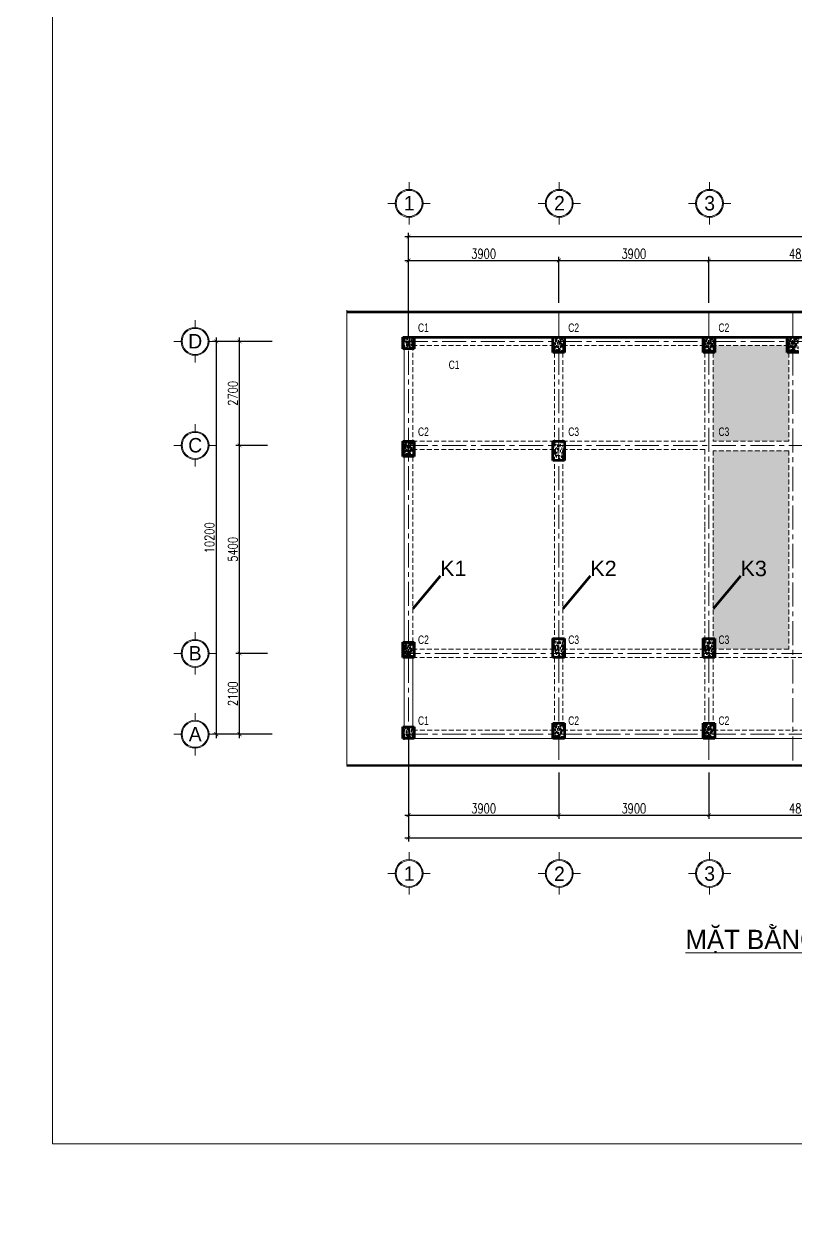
# Model space of a CAD drawing. Header units: millimetres. Extents: x 0 to 8478784, y 0 to 684185.
# Drawn here: x 3880636 to 3900655, y 571867 to 602969 of the extents above; entities that cross this region are included whole.
import ezdxf
from ezdxf.enums import TextEntityAlignment as Align

# ---------------------------------------------------------------- set-up
doc = ezdxf.new("R2010")
doc.units = ezdxf.units.MM
doc.header["$LTSCALE"] = 5000
doc.header["$MEASUREMENT"] = 0
doc.header["$PDMODE"] = 1
doc.header["$PDSIZE"] = -2
doc.linetypes.add('CENTER', pattern=[2, 1.25, -0.25, 0.25, -0.25])
doc.linetypes.add('HIDDEN', pattern=[0.375, 0.25, -0.125])
for name, color, linetype, lineweight in [('00-XM.Dim', 8, 'Continuous', 15), ('00-XMT.Axes', 22, 'CENTER', 15), ('00-XMT.Text', 4, 'Continuous', 20), ('01-XMT.Columns', 2, 'Continuous', 25), ('01-XMT.Columns-Text', 7, 'Continuous', 20), ('02-XMT.Beams', 94, 'Continuous', 25), ('02-XMT.Beams-Text', 7, 'Continuous', 20), ('net thay', 7, 'Continuous', 15)]:
    doc.layers.add(name, color=color, linetype=linetype, lineweight=lineweight)
doc.layers.add('00-XMT.Hatch', color=251, linetype='Continuous')
doc.styles.add('S1', font='VHARIAL.TTF', dxfattribs={"height": 200})
doc.styles.add('VnAvantH', font='VHAVAN.TTF')
doc.styles.add('vnsimli 0.7', font='vnsimli.shx', dxfattribs={"width": 0.75})
doc.dimstyles.new('XMT 1-1-100', dxfattribs={"dimscale": 100, "dimtxt": 2.5, "dimasz": 1, "dimexe": 1, "dimexo": 0, "dimgap": 0.5, "dimtad": 1, "dimdec": 0, "dimzin": 0, "dimdsep": 46, "dimtxsty": 'vnsimli 0.7', "dimblk": 'ARCHTICK', "dimcen": 1.5, "dimdle": 1, "dimclrd": 8, "dimclre": 8, "dimclrt": 116, "dimadec": 0, "dimazin": 0, "dimtfac": 1, "dimtdec": 0, "dimtofl": 0, "dimtmove": 0, "dimatfit": 3, "dimfxl": 0.18, "dimtolj": 1, "dimtzin": 0, "dimarcsym": 0})
pattern_1 = [(50, (1542640.01, 319792.155), (107.5890274, -9.4128202), [11.25, -123.75]), (355, (1542640.01, 319792.16), (-20.8127, 112.82882), [9, -99]), (100.4514, (1542648.97, 319791.37), (86.7764073, 103.4159313), [9.5610285, -105.171317]), (46.1842, (1542640, 319822.16), (160.086157, -24.827852), [16.875, -185.625]), (96.6356, (1542653.35, 319820.09), (140.199406, 146.117681), [14.341543, -157.75695]), (351.1842, (1542640, 319822.16), (140.199292, 146.11779), [13.5, -148.5]), (21, (1542655.01, 319814.655), (89.5360578, -60.3928336), [11.25, -123.75]), (326, (1542655.01, 319814.66), (36.4973, 108.772507), [9, -99]), (71.4514, (1542662.47, 319809.62), (126.0333943, 48.3795745), [9.5610285, -105.171317]), (37.5, (1542640.007, 319792.155), (1.8239783, 49.9340781), [0, -97.8, 0, -100.5, 0, -99.375]), (7.5, (1542640.007, 319792.155), (39.4604306, 59.1617568), [0, -57.3, 0, -95.55, 0, -37.875]), (327.5, (1542606.557, 319792.155), (80.0733654, -3.38323076), [0, -37.5, 0, -117, 0, -155.25]), (317.5, (1542591.56, 319792.155), (87.4779254, 15.0157473), [0, -48.75, 0, -77.7, 0, -110.25])]

# ---------------------------------------------------------------- blocks, each defined once
blk = doc.blocks.new('00-XMT-Axis symbol')
at = {"layer": '00-XMT.Axes', "linetype": 'Continuous'}
for p, q in [((0, 2.9), (0, 4.4)), ((-2.9, 0), (-4.4, 0)), ((2.9, 0), (4.4, 0)), ((0, -2.9), (0, -4.4))]:
    blk.add_line(p, q, dxfattribs=at)
blk.add_circle((0, 0), 2.9, dxfattribs=at)
at = {"layer": '00-XMT.Axes', "color": 7, "linetype": 'Continuous'}
blk.add_circle((0, 0), 2.7, dxfattribs=at)
at = {"layer": '00-XMT.Text', "color": 7, "style": 'VnAvantH'}
blk.add_attdef('00', text='', height=3, dxfattribs=at).set_placement((0.03, -1.47), align=Align.CENTER)
blk = doc.blocks.new('_ArchTick')
at = {"color": 0, "linetype": 'ByBlock', "const_width": 0.15}
blk.add_lwpolyline([(-0.5, -0.5), (0.5, 0.5)], dxfattribs=at)
blk = doc.blocks.new('*D179')
at = {"layer": '00-XM.Dim', "color": 8, "linetype": 'Continuous', "lineweight": -2, "transparency": 16777216}
for p, q in [((3886959, 586630), (3886134, 586630)), ((3886234, 584430), (3886234, 586730)), ((3886959, 584530), (3886134, 584530))]:
    blk.add_line(p, q, dxfattribs=at)
at = {"layer": 'Defpoints', "color": 0, "linetype": 'Continuous', "lineweight": 100, "transparency": 16777216}
for p in [(3886234, 586630), (3886959, 586630), (3886959, 584530)]:
    blk.add_point(p, dxfattribs=at)
at = {"layer": '00-XM.Dim', "color": 8, "linetype": 'Continuous', "lineweight": -2, "transparency": 16777216, "xscale": 100, "yscale": 100, "zscale": 100}
for p, rotation in [((3886234, 586630), 90), ((3886234, 584530), 270)]:
    blk.add_blockref('_ArchTick', p, dxfattribs=dict(at, rotation=rotation))
at = {"layer": '00-XM.Dim', "color": 116, "linetype": 'Continuous', "lineweight": 15, "transparency": 16777216, "insert": (3886059, 585580), "char_height": 250, "attachment_point": 5, "rotation": 90, "style": 'vnsimli 0.7'}
blk.add_mtext('\\A1;2100', dxfattribs=at)
blk = doc.blocks.new('*D180')
at = {"layer": '00-XM.Dim', "color": 8, "linetype": 'Continuous', "lineweight": -2, "transparency": 16777216}
for p, q in [((3886959, 592030), (3886134, 592030)), ((3886234, 586530), (3886234, 592130)), ((3886959, 586630), (3886134, 586630))]:
    blk.add_line(p, q, dxfattribs=at)
at = {"layer": 'Defpoints', "color": 0, "linetype": 'Continuous', "lineweight": 100, "transparency": 16777216}
for p in [(3886234, 592030), (3886959, 592030), (3886959, 586630)]:
    blk.add_point(p, dxfattribs=at)
at = {"layer": '00-XM.Dim', "color": 8, "linetype": 'Continuous', "lineweight": -2, "transparency": 16777216, "xscale": 100, "yscale": 100, "zscale": 100}
for p, rotation in [((3886234, 592030), 90), ((3886234, 586630), 270)]:
    blk.add_blockref('_ArchTick', p, dxfattribs=dict(at, rotation=rotation))
at = {"layer": '00-XM.Dim', "color": 116, "linetype": 'Continuous', "lineweight": 15, "transparency": 16777216, "insert": (3886059, 589330), "char_height": 250, "attachment_point": 5, "rotation": 90, "style": 'vnsimli 0.7'}
blk.add_mtext('\\A1;5400', dxfattribs=at)
blk = doc.blocks.new('*D181')
at = {"layer": '00-XM.Dim', "color": 8, "linetype": 'Continuous', "lineweight": -2, "transparency": 16777216}
for p, q in [((3886959, 594730), (3886134, 594730)), ((3886234, 591930), (3886234, 594830)), ((3886959, 592030), (3886134, 592030))]:
    blk.add_line(p, q, dxfattribs=at)
at = {"layer": 'Defpoints', "color": 0, "linetype": 'Continuous', "lineweight": 100, "transparency": 16777216}
for p in [(3886234, 594730), (3886959, 594730), (3886959, 592030)]:
    blk.add_point(p, dxfattribs=at)
at = {"layer": '00-XM.Dim', "color": 8, "linetype": 'Continuous', "lineweight": -2, "transparency": 16777216, "xscale": 100, "yscale": 100, "zscale": 100}
for p, rotation in [((3886234, 594730), 90), ((3886234, 592030), 270)]:
    blk.add_blockref('_ArchTick', p, dxfattribs=dict(at, rotation=rotation))
at = {"layer": '00-XM.Dim', "color": 116, "linetype": 'Continuous', "lineweight": 15, "transparency": 16777216, "insert": (3886059, 593380), "char_height": 250, "attachment_point": 5, "rotation": 90, "style": 'vnsimli 0.7'}
blk.add_mtext('\\A1;2700', dxfattribs=at)
blk = doc.blocks.new('*D182')
at = {"layer": '00-XM.Dim', "color": 8, "linetype": 'Continuous', "lineweight": -2, "transparency": 16777216}
for p, q in [((3887084, 594730), (3885528, 594730)), ((3885628, 594830), (3885628, 584430)), ((3887084, 584530), (3885528, 584530))]:
    blk.add_line(p, q, dxfattribs=at)
at = {"layer": 'Defpoints', "color": 0, "linetype": 'Continuous', "lineweight": 100, "transparency": 16777216}
for p in [(3887084, 594730), (3885628, 584530), (3887084, 584530)]:
    blk.add_point(p, dxfattribs=at)
at = {"layer": '00-XM.Dim', "color": 8, "linetype": 'Continuous', "lineweight": -2, "transparency": 16777216, "xscale": 100, "yscale": 100, "zscale": 100}
for p, rotation in [((3885628, 594730), 90), ((3885628, 584530), 270)]:
    blk.add_blockref('_ArchTick', p, dxfattribs=dict(at, rotation=rotation))
at = {"layer": '00-XM.Dim', "color": 116, "linetype": 'Continuous', "lineweight": 15, "transparency": 16777216, "insert": (3885453, 589630), "char_height": 250, "attachment_point": 5, "rotation": 90, "style": 'vnsimli 0.7'}
blk.add_mtext('\\A1;10200', dxfattribs=at)
blk = doc.blocks.new('*D189')
at = {"layer": '00-XM.Dim', "color": 8, "linetype": 'Continuous', "lineweight": -2, "transparency": 16777216}
for p, q in [((3890620, 595726), (3890620, 596928)), ((3894520, 595726), (3894520, 596928)), ((3890520, 596828), (3894620, 596828))]:
    blk.add_line(p, q, dxfattribs=at)
at = {"layer": 'Defpoints', "color": 0, "linetype": 'Continuous', "lineweight": 100, "transparency": 16777216}
for p in [(3894520, 596828), (3890620, 595726), (3894520, 595726)]:
    blk.add_point(p, dxfattribs=at)
at = {"layer": '00-XM.Dim', "color": 8, "linetype": 'Continuous', "lineweight": -2, "transparency": 16777216, "xscale": 100, "yscale": 100, "zscale": 100, "rotation": 180}
blk.add_blockref('_ArchTick', (3890620, 596828), dxfattribs=at)
at = {"layer": '00-XM.Dim', "color": 8, "linetype": 'Continuous', "lineweight": -2, "transparency": 16777216, "xscale": 100, "yscale": 100, "zscale": 100}
blk.add_blockref('_ArchTick', (3894520, 596828), dxfattribs=at)
at = {"layer": '00-XM.Dim', "color": 116, "linetype": 'Continuous', "lineweight": 15, "transparency": 16777216, "insert": (3892570, 597003), "char_height": 250, "attachment_point": 5, "style": 'vnsimli 0.7'}
blk.add_mtext('\\A1;3900', dxfattribs=at)
blk = doc.blocks.new('*D190')
at = {"layer": '00-XM.Dim', "color": 8, "linetype": 'Continuous', "lineweight": -2, "transparency": 16777216}
for p, q in [((3894520, 595726), (3894520, 596928)), ((3898420, 595726), (3898420, 596928)), ((3894420, 596828), (3898520, 596828))]:
    blk.add_line(p, q, dxfattribs=at)
at = {"layer": 'Defpoints', "color": 0, "linetype": 'Continuous', "lineweight": 100, "transparency": 16777216}
for p in [(3898420, 596828), (3894520, 595726), (3898420, 595726)]:
    blk.add_point(p, dxfattribs=at)
at = {"layer": '00-XM.Dim', "color": 8, "linetype": 'Continuous', "lineweight": -2, "transparency": 16777216, "xscale": 100, "yscale": 100, "zscale": 100, "rotation": 180}
blk.add_blockref('_ArchTick', (3894520, 596828), dxfattribs=at)
at = {"layer": '00-XM.Dim', "color": 8, "linetype": 'Continuous', "lineweight": -2, "transparency": 16777216, "xscale": 100, "yscale": 100, "zscale": 100}
blk.add_blockref('_ArchTick', (3898420, 596828), dxfattribs=at)
at = {"layer": '00-XM.Dim', "color": 116, "linetype": 'Continuous', "lineweight": 15, "transparency": 16777216, "insert": (3896470, 597003), "char_height": 250, "attachment_point": 5, "style": 'vnsimli 0.7'}
blk.add_mtext('\\A1;3900', dxfattribs=at)
blk = doc.blocks.new('*D191')
at = {"layer": '00-XM.Dim', "color": 8, "linetype": 'Continuous', "lineweight": -2, "transparency": 16777216}
for p, q in [((3898420, 595726), (3898420, 596928)), ((3903220, 595726), (3903220, 596928)), ((3898320, 596828), (3903320, 596828))]:
    blk.add_line(p, q, dxfattribs=at)
at = {"layer": 'Defpoints', "color": 0, "linetype": 'Continuous', "lineweight": 100, "transparency": 16777216}
for p in [(3903220, 596828), (3898420, 595726), (3903220, 595726)]:
    blk.add_point(p, dxfattribs=at)
at = {"layer": '00-XM.Dim', "color": 8, "linetype": 'Continuous', "lineweight": -2, "transparency": 16777216, "xscale": 100, "yscale": 100, "zscale": 100, "rotation": 180}
blk.add_blockref('_ArchTick', (3898420, 596828), dxfattribs=at)
at = {"layer": '00-XM.Dim', "color": 8, "linetype": 'Continuous', "lineweight": -2, "transparency": 16777216, "xscale": 100, "yscale": 100, "zscale": 100}
blk.add_blockref('_ArchTick', (3903220, 596828), dxfattribs=at)
at = {"layer": '00-XM.Dim', "color": 116, "linetype": 'Continuous', "lineweight": 15, "transparency": 16777216, "insert": (3900820, 597003), "char_height": 250, "attachment_point": 5, "style": 'vnsimli 0.7'}
blk.add_mtext('\\A1;4800', dxfattribs=at)
blk = doc.blocks.new('*D196')
at = {"layer": '00-XM.Dim', "color": 8, "linetype": 'Continuous', "lineweight": -2, "transparency": 16777216}
for p, q in [((3890620, 583533), (3890620, 582331)), ((3894520, 583533), (3894520, 582331)), ((3890520, 582431), (3894620, 582431))]:
    blk.add_line(p, q, dxfattribs=at)
at = {"layer": 'Defpoints', "color": 0, "linetype": 'Continuous', "lineweight": 100, "transparency": 16777216}
for p in [(3890620, 583533), (3894520, 583533), (3894520, 582431)]:
    blk.add_point(p, dxfattribs=at)
at = {"layer": '00-XM.Dim', "color": 8, "linetype": 'Continuous', "lineweight": -2, "transparency": 16777216, "xscale": 100, "yscale": 100, "zscale": 100, "rotation": 180}
blk.add_blockref('_ArchTick', (3890620, 582431), dxfattribs=at)
at = {"layer": '00-XM.Dim', "color": 8, "linetype": 'Continuous', "lineweight": -2, "transparency": 16777216, "xscale": 100, "yscale": 100, "zscale": 100}
blk.add_blockref('_ArchTick', (3894520, 582431), dxfattribs=at)
at = {"layer": '00-XM.Dim', "color": 116, "linetype": 'Continuous', "lineweight": 15, "transparency": 16777216, "insert": (3892570, 582606), "char_height": 250, "attachment_point": 5, "style": 'vnsimli 0.7'}
blk.add_mtext('\\A1;3900', dxfattribs=at)
blk = doc.blocks.new('*D197')
at = {"layer": '00-XM.Dim', "color": 8, "linetype": 'Continuous', "lineweight": -2, "transparency": 16777216}
for p, q in [((3894520, 583533), (3894520, 582331)), ((3898420, 583533), (3898420, 582331)), ((3894420, 582431), (3898520, 582431))]:
    blk.add_line(p, q, dxfattribs=at)
at = {"layer": 'Defpoints', "color": 0, "linetype": 'Continuous', "lineweight": 100, "transparency": 16777216}
for p in [(3894520, 583533), (3898420, 583533), (3898420, 582431)]:
    blk.add_point(p, dxfattribs=at)
at = {"layer": '00-XM.Dim', "color": 8, "linetype": 'Continuous', "lineweight": -2, "transparency": 16777216, "xscale": 100, "yscale": 100, "zscale": 100, "rotation": 180}
blk.add_blockref('_ArchTick', (3894520, 582431), dxfattribs=at)
at = {"layer": '00-XM.Dim', "color": 8, "linetype": 'Continuous', "lineweight": -2, "transparency": 16777216, "xscale": 100, "yscale": 100, "zscale": 100}
blk.add_blockref('_ArchTick', (3898420, 582431), dxfattribs=at)
at = {"layer": '00-XM.Dim', "color": 116, "linetype": 'Continuous', "lineweight": 15, "transparency": 16777216, "insert": (3896470, 582606), "char_height": 250, "attachment_point": 5, "style": 'vnsimli 0.7'}
blk.add_mtext('\\A1;3900', dxfattribs=at)
blk = doc.blocks.new('*D198')
at = {"layer": '00-XM.Dim', "color": 8, "linetype": 'Continuous', "lineweight": -2, "transparency": 16777216}
for p, q in [((3898420, 583533), (3898420, 582331)), ((3903220, 583533), (3903220, 582331)), ((3898320, 582431), (3903320, 582431))]:
    blk.add_line(p, q, dxfattribs=at)
at = {"layer": 'Defpoints', "color": 0, "linetype": 'Continuous', "lineweight": 100, "transparency": 16777216}
for p in [(3898420, 583533), (3903220, 583533), (3903220, 582431)]:
    blk.add_point(p, dxfattribs=at)
at = {"layer": '00-XM.Dim', "color": 8, "linetype": 'Continuous', "lineweight": -2, "transparency": 16777216, "xscale": 100, "yscale": 100, "zscale": 100, "rotation": 180}
blk.add_blockref('_ArchTick', (3898420, 582431), dxfattribs=at)
at = {"layer": '00-XM.Dim', "color": 8, "linetype": 'Continuous', "lineweight": -2, "transparency": 16777216, "xscale": 100, "yscale": 100, "zscale": 100}
blk.add_blockref('_ArchTick', (3903220, 582431), dxfattribs=at)
at = {"layer": '00-XM.Dim', "color": 116, "linetype": 'Continuous', "lineweight": 15, "transparency": 16777216, "insert": (3900820, 582606), "char_height": 250, "attachment_point": 5, "style": 'vnsimli 0.7'}
blk.add_mtext('\\A1;4800', dxfattribs=at)
blk = doc.blocks.new('*D203')
at = {"layer": '02-XMT.Beams', "color": 8, "lineweight": -2, "transparency": 16777216}
for p, q in [((3890620, 594840), (3890620, 597549)), ((3918820, 594840), (3918820, 597549)), ((3890520, 597449), (3918920, 597449))]:
    blk.add_line(p, q, dxfattribs=at)
at = {"layer": 'Defpoints', "color": 0, "lineweight": 100, "transparency": 16777216}
for p in [(3918820, 597449), (3890620, 594840), (3918820, 594840)]:
    blk.add_point(p, dxfattribs=at)
at = {"layer": '02-XMT.Beams', "color": 8, "lineweight": -2, "transparency": 16777216, "xscale": 100, "yscale": 100, "zscale": 100, "rotation": 180}
blk.add_blockref('_ArchTick', (3890620, 597449), dxfattribs=at)
at = {"layer": '02-XMT.Beams', "color": 8, "lineweight": -2, "transparency": 16777216, "xscale": 100, "yscale": 100, "zscale": 100}
blk.add_blockref('_ArchTick', (3918820, 597449), dxfattribs=at)
at = {"layer": '02-XMT.Beams', "color": 116, "lineweight": 100, "transparency": 16777216, "insert": (3904720, 597624), "char_height": 250, "attachment_point": 5, "style": 'vnsimli 0.7'}
blk.add_mtext('\\A1;28200', dxfattribs=at)
blk = doc.blocks.new('*D204')
at = {"layer": '02-XMT.Beams', "color": 8, "lineweight": -2, "transparency": 16777216}
for p, q in [((3890620, 584420), (3890620, 581744)), ((3918820, 584420), (3918820, 581744)), ((3890520, 581844), (3918920, 581844))]:
    blk.add_line(p, q, dxfattribs=at)
at = {"layer": 'Defpoints', "color": 0, "lineweight": 100, "transparency": 16777216}
for p in [(3890620, 584420), (3918820, 584420), (3918820, 581844)]:
    blk.add_point(p, dxfattribs=at)
at = {"layer": '02-XMT.Beams', "color": 8, "lineweight": -2, "transparency": 16777216, "xscale": 100, "yscale": 100, "zscale": 100, "rotation": 180}
blk.add_blockref('_ArchTick', (3890620, 581844), dxfattribs=at)
at = {"layer": '02-XMT.Beams', "color": 8, "lineweight": -2, "transparency": 16777216, "xscale": 100, "yscale": 100, "zscale": 100}
blk.add_blockref('_ArchTick', (3918820, 581844), dxfattribs=at)
at = {"layer": '02-XMT.Beams', "color": 116, "lineweight": 100, "transparency": 16777216, "insert": (3904720, 582019), "char_height": 250, "attachment_point": 5, "style": 'vnsimli 0.7'}
blk.add_mtext('\\A1;28200', dxfattribs=at)

msp = doc.modelspace()

# ---------------------------------------------------------------- hatches: boundary and pattern name
at = {"layer": '00-XMT.Hatch', "linetype": 'Continuous', "lineweight": 15, "ltscale": 30}
h = msp.add_hatch(dxfattribs=at)
h.set_pattern_fill('AR-CONC', color=256, scale=15, style=0)
h.set_pattern_definition(pattern_1)
h.paths.add_polyline_path([(3900489.5, 594619.5), (3898529.5, 594619.5), (3898529.5, 594439.5), (3898529.5, 592139.5), (3900489.5, 592139.5)])
h.paths.add_polyline_path([(3898608.5, 592213.1), (3899027.6, 592213.1), (3899027.6, 592554.5), (3898608.5, 592554.5)], flags=24)
h = msp.add_hatch(dxfattribs=at)
h.set_pattern_fill('AR-CONC', color=256, scale=15, style=0)
h.set_pattern_definition(pattern_1)
h.paths.add_polyline_path([(3900489.5, 591889.5), (3898529.5, 591889.5), (3898529.5, 591639.5), (3898529.5, 586739.5), (3900489.5, 586739.5)])
at = {"layer": '01-XMT.Columns', "lineweight": 100}
h = msp.add_hatch(dxfattribs=at)
h.set_pattern_fill('AR-CONC', color=256, scale=25, style=0)
h.set_pattern_definition([(50, (3012.5, -30764.5), (179.3150457, -15.688034), [18.75, -206.25]), (355, (3012.5, -30764.5), (-34.687833, 188.048033), [15, -165]), (100.4514, (3027.45, -30765.8), (144.6273454, 172.3598855), [15.9350475, -175.285528]), (46.1842, (3012.5, -30714.5), (266.810262, -41.379754), [28.125, -309.375]), (96.6356, (3034.74, -30717.94), (233.665676, 243.529468), [23.902572, -262.92825]), (351.1842, (3012.5, -30714.5), (233.665486, 243.52965), [22.5, -247.5]), (21, (3037.5, -30727), (149.226763, -100.6547227), [18.75, -206.25]), (326, (3037.5, -30727), (60.828833, 181.287511), [15, -165]), (71.4514, (3049.94, -30735.38), (210.055657, 80.632624), [15.9350475, -175.285528]), (37.5, (3012.507, -30764.496), (3.0399638, 83.2234635), [0, -163, 0, -167.5, 0, -165.625]), (7.5, (3012.51, -30764.5), (65.7673844, 98.602928), [0, -95.5, 0, -159.25, 0, -63.125]), (327.5, (2956.757, -30764.496), (133.455609, -5.6387179), [0, -62.5, 0, -195, 0, -258.75]), (317.5, (2931.76, -30764.5), (145.7965423, 25.0262456), [0, -81.25, 0, -129.5, 0, -183.75])])
h.paths.add_polyline_path([(3890769.5, 594839.5), (3890469.5, 594839.5), (3890469.5, 594539.5), (3890769.5, 594539.5)])
h = msp.add_hatch(dxfattribs=at)
h.set_pattern_fill('AR-CONC', color=256, scale=25, style=0)
h.set_pattern_definition([(50, (6612.5, -30764.5), (179.3150457, -15.688034), [18.75, -206.25]), (355, (6612.5, -30764.5), (-34.687833, 188.048033), [15, -165]), (100.4514, (6627.45, -30765.8), (144.6273454, 172.3598855), [15.9350475, -175.285528]), (46.1842, (6612.5, -30714.5), (266.810262, -41.379754), [28.125, -309.375]), (96.6356, (6634.74, -30717.94), (233.665676, 243.529468), [23.902572, -262.92825]), (351.1842, (6612.5, -30714.5), (233.665486, 243.52965), [22.5, -247.5]), (21, (6637.5, -30727), (149.226763, -100.6547227), [18.75, -206.25]), (326, (6637.5, -30727), (60.828833, 181.287511), [15, -165]), (71.4514, (6649.94, -30735.38), (210.055657, 80.632624), [15.9350475, -175.285528]), (37.5, (6612.507, -30764.496), (3.0399638, 83.2234635), [0, -163, 0, -167.5, 0, -165.625]), (7.5, (6612.51, -30764.5), (65.7673844, 98.602928), [0, -95.5, 0, -159.25, 0, -63.125]), (327.5, (6556.757, -30764.496), (133.455609, -5.6387179), [0, -62.5, 0, -195, 0, -258.75]), (317.5, (6531.76, -30764.5), (145.7965423, 25.0262456), [0, -81.25, 0, -129.5, 0, -183.75])])
h.paths.add_polyline_path([(3894669.5, 594839.5), (3894369.5, 594839.5), (3894369.5, 594439.5), (3894669.5, 594439.5)])
h = msp.add_hatch(dxfattribs=at)
h.set_pattern_fill('AR-CONC', color=256, scale=25, style=0)
h.set_pattern_definition([(50, (10512.5, -30764.5), (179.3150457, -15.688034), [18.75, -206.25]), (355, (10512.5, -30764.5), (-34.687833, 188.048033), [15, -165]), (100.4514, (10527.45, -30765.8), (144.6273454, 172.3598855), [15.9350475, -175.285528]), (46.1842, (10512.5, -30714.5), (266.810262, -41.379754), [28.125, -309.375]), (96.6356, (10534.74, -30717.94), (233.665676, 243.529468), [23.902572, -262.92825]), (351.1842, (10512.5, -30714.5), (233.665486, 243.52965), [22.5, -247.5]), (21, (10537.5, -30727), (149.226763, -100.6547227), [18.75, -206.25]), (326, (10537.5, -30727), (60.828833, 181.287511), [15, -165]), (71.4514, (10549.94, -30735.38), (210.055657, 80.632624), [15.9350475, -175.285528]), (37.5, (10512.507, -30764.496), (3.0399638, 83.2234635), [0, -163, 0, -167.5, 0, -165.625]), (7.5, (10512.51, -30764.5), (65.7673844, 98.602928), [0, -95.5, 0, -159.25, 0, -63.125]), (327.5, (10456.757, -30764.496), (133.455609, -5.6387179), [0, -62.5, 0, -195, 0, -258.75]), (317.5, (10431.76, -30764.5), (145.7965423, 25.0262456), [0, -81.25, 0, -129.5, 0, -183.75])])
h.paths.add_polyline_path([(3898569.5, 594839.5), (3898269.5, 594839.5), (3898269.5, 594439.5), (3898569.5, 594439.5)])
h = msp.add_hatch(dxfattribs=at)
h.set_pattern_fill('AR-CONC', color=256, scale=25, style=0)
h.set_pattern_definition([(50, (12692.5, -30764.5), (179.3150457, -15.688034), [18.75, -206.25]), (355, (12692.5, -30764.5), (-34.687833, 188.048033), [15, -165]), (100.4514, (12707.45, -30765.8), (144.6273454, 172.3598855), [15.9350475, -175.285528]), (46.1842, (12692.5, -30714.5), (266.810262, -41.379754), [28.125, -309.375]), (96.6356, (12714.74, -30717.94), (233.665676, 243.529468), [23.902572, -262.92825]), (351.1842, (12692.5, -30714.5), (233.665486, 243.52965), [22.5, -247.5]), (21, (12717.5, -30727), (149.226763, -100.6547227), [18.75, -206.25]), (326, (12717.5, -30727), (60.828833, 181.287511), [15, -165]), (71.4514, (12729.94, -30735.38), (210.055657, 80.632624), [15.9350475, -175.285528]), (37.5, (12692.507, -30764.496), (3.0399638, 83.2234635), [0, -163, 0, -167.5, 0, -165.625]), (7.5, (12692.51, -30764.5), (65.7673844, 98.602928), [0, -95.5, 0, -159.25, 0, -63.125]), (327.5, (12636.757, -30764.496), (133.455609, -5.6387179), [0, -62.5, 0, -195, 0, -258.75]), (317.5, (12611.76, -30764.5), (145.7965423, 25.0262456), [0, -81.25, 0, -129.5, 0, -183.75])])
h.paths.add_polyline_path([(3900749.5, 594839.5), (3900449.5, 594839.5), (3900449.5, 594439.5), (3900749.5, 594439.5)])
h = msp.add_hatch(dxfattribs=at)
h.set_pattern_fill('AR-CONC', color=256, scale=25, style=0)
h.set_pattern_definition([(50, (2712.5, -33464.5), (179.3150457, -15.688034), [18.75, -206.25]), (355, (2712.5, -33464.5), (-34.687833, 188.048033), [15, -165]), (100.4514, (2727.45, -33465.8), (144.6273454, 172.3598855), [15.9350475, -175.285528]), (46.1842, (2712.5, -33414.5), (266.810262, -41.379754), [28.125, -309.375]), (96.6356, (2734.74, -33417.94), (233.665676, 243.529468), [23.902572, -262.92825]), (351.1842, (2712.5, -33414.5), (233.665486, 243.52965), [22.5, -247.5]), (21, (2737.5, -33427), (149.226763, -100.6547227), [18.75, -206.25]), (326, (2737.5, -33427), (60.828833, 181.287511), [15, -165]), (71.4514, (2749.94, -33435.38), (210.055657, 80.632624), [15.9350475, -175.285528]), (37.5, (2712.507, -33464.496), (3.0399638, 83.2234635), [0, -163, 0, -167.5, 0, -165.625]), (7.5, (2712.51, -33464.5), (65.7673844, 98.602928), [0, -95.5, 0, -159.25, 0, -63.125]), (327.5, (2656.757, -33464.496), (133.455609, -5.6387179), [0, -62.5, 0, -195, 0, -258.75]), (317.5, (2631.76, -33464.5), (145.7965423, 25.0262456), [0, -81.25, 0, -129.5, 0, -183.75])])
h.paths.add_polyline_path([(3890769.5, 592139.5), (3890469.5, 592139.5), (3890469.5, 591739.5), (3890769.5, 591739.5)])
h = msp.add_hatch(dxfattribs=at)
h.set_pattern_fill('AR-CONC', color=256, scale=25, style=0)
h.set_pattern_definition([(50, (6312.5, -33464.5), (179.3150457, -15.688034), [18.75, -206.25]), (355, (6312.5, -33464.5), (-34.687833, 188.048033), [15, -165]), (100.4514, (6327.45, -33465.8), (144.6273454, 172.3598855), [15.9350475, -175.285528]), (46.1842, (6312.5, -33414.5), (266.810262, -41.379754), [28.125, -309.375]), (96.6356, (6334.74, -33417.94), (233.665676, 243.529468), [23.902572, -262.92825]), (351.1842, (6312.5, -33414.5), (233.665486, 243.52965), [22.5, -247.5]), (21, (6337.5, -33427), (149.226763, -100.6547227), [18.75, -206.25]), (326, (6337.5, -33427), (60.828833, 181.287511), [15, -165]), (71.4514, (6349.94, -33435.38), (210.055657, 80.632624), [15.9350475, -175.285528]), (37.5, (6312.507, -33464.496), (3.0399638, 83.2234635), [0, -163, 0, -167.5, 0, -165.625]), (7.5, (6312.51, -33464.5), (65.7673844, 98.602928), [0, -95.5, 0, -159.25, 0, -63.125]), (327.5, (6256.757, -33464.496), (133.455609, -5.6387179), [0, -62.5, 0, -195, 0, -258.75]), (317.5, (6231.76, -33464.5), (145.7965423, 25.0262456), [0, -81.25, 0, -129.5, 0, -183.75])])
h.paths.add_polyline_path([(3894369.5, 591639.5), (3894669.5, 591639.5), (3894669.5, 592139.5), (3894369.5, 592139.5)])
h = msp.add_hatch(dxfattribs=at)
h.set_pattern_fill('AR-CONC', color=256, scale=25, style=0)
h.set_pattern_definition([(50, (2712.5, -38683.06), (179.3150457, -15.688034), [18.75, -206.25]), (355, (2712.5, -38683.06), (-34.687833, 188.048033), [15, -165]), (100.4514, (2727.45, -38684.37), (144.6273454, 172.3598855), [15.9350475, -175.285528]), (46.1842, (2712.5, -38633.06), (266.810262, -41.379754), [28.125, -309.375]), (96.6356, (2734.74, -38636.5), (233.665676, 243.529468), [23.902572, -262.92825]), (351.1842, (2712.5, -38633.06), (233.665486, 243.52965), [22.5, -247.5]), (21, (2737.5, -38645.56), (149.226763, -100.6547227), [18.75, -206.25]), (326, (2737.5, -38645.56), (60.828833, 181.287511), [15, -165]), (71.4514, (2749.94, -38653.95), (210.055657, 80.632624), [15.9350475, -175.285528]), (37.5, (2712.507, -38683.06), (3.0399638, 83.2234635), [0, -163, 0, -167.5, 0, -165.625]), (7.5, (2712.51, -38683.06), (65.7673844, 98.602928), [0, -95.5, 0, -159.25, 0, -63.125]), (327.5, (2656.757, -38683.06), (133.455609, -5.6387179), [0, -62.5, 0, -195, 0, -258.75]), (317.5, (2631.76, -38683.06), (145.7965423, 25.0262456), [0, -81.25, 0, -129.5, 0, -183.75])])
h.paths.add_polyline_path([(3890769.5, 586920.9), (3890469.5, 586920.9), (3890469.5, 586520.9), (3890769.5, 586520.9)])
h = msp.add_hatch(dxfattribs=at)
h.set_pattern_fill('AR-CONC', color=256, scale=25, style=0)
h.set_pattern_definition([(50, (6312.5, -38584.5), (179.3150457, -15.688034), [18.75, -206.25]), (355, (6312.5, -38584.5), (-34.687833, 188.048033), [15, -165]), (100.4514, (6327.45, -38585.8), (144.6273454, 172.3598855), [15.9350475, -175.285528]), (46.1842, (6312.5, -38534.5), (266.810262, -41.379754), [28.125, -309.375]), (96.6356, (6334.74, -38537.94), (233.665676, 243.529468), [23.902572, -262.92825]), (351.1842, (6312.5, -38534.5), (233.665486, 243.52965), [22.5, -247.5]), (21, (6337.5, -38547), (149.226763, -100.6547227), [18.75, -206.25]), (326, (6337.5, -38547), (60.828833, 181.287511), [15, -165]), (71.4514, (6349.94, -38555.38), (210.055657, 80.632624), [15.9350475, -175.285528]), (37.5, (6312.507, -38584.496), (3.0399638, 83.2234635), [0, -163, 0, -167.5, 0, -165.625]), (7.5, (6312.51, -38584.5), (65.7673844, 98.602928), [0, -95.5, 0, -159.25, 0, -63.125]), (327.5, (6256.757, -38584.496), (133.455609, -5.6387179), [0, -62.5, 0, -195, 0, -258.75]), (317.5, (6231.76, -38584.5), (145.7965423, 25.0262456), [0, -81.25, 0, -129.5, 0, -183.75])])
h.paths.add_polyline_path([(3894369.5, 586519.5), (3894669.5, 586519.5), (3894669.5, 587019.5), (3894369.5, 587019.5)])
h = msp.add_hatch(dxfattribs=at)
h.set_pattern_fill('AR-CONC', color=256, scale=25, style=0)
h.set_pattern_definition([(50, (10212.5, -38584.5), (179.3150457, -15.688034), [18.75, -206.25]), (355, (10212.5, -38584.5), (-34.687833, 188.048033), [15, -165]), (100.4514, (10227.45, -38585.8), (144.6273454, 172.3598855), [15.9350475, -175.285528]), (46.1842, (10212.5, -38534.5), (266.810262, -41.379754), [28.125, -309.375]), (96.6356, (10234.74, -38537.94), (233.665676, 243.529468), [23.902572, -262.92825]), (351.1842, (10212.5, -38534.5), (233.665486, 243.52965), [22.5, -247.5]), (21, (10237.5, -38547), (149.226763, -100.6547227), [18.75, -206.25]), (326, (10237.5, -38547), (60.828833, 181.287511), [15, -165]), (71.4514, (10249.94, -38555.38), (210.055657, 80.632624), [15.9350475, -175.285528]), (37.5, (10212.507, -38584.496), (3.0399638, 83.2234635), [0, -163, 0, -167.5, 0, -165.625]), (7.5, (10212.51, -38584.5), (65.7673844, 98.602928), [0, -95.5, 0, -159.25, 0, -63.125]), (327.5, (10156.757, -38584.496), (133.455609, -5.6387179), [0, -62.5, 0, -195, 0, -258.75]), (317.5, (10131.76, -38584.5), (145.7965423, 25.0262456), [0, -81.25, 0, -129.5, 0, -183.75])])
h.paths.add_polyline_path([(3898269.5, 586519.5), (3898569.5, 586519.5), (3898569.5, 587019.5), (3898269.5, 587019.5)])
h = msp.add_hatch(dxfattribs=at)
h.set_pattern_fill('AR-CONC', color=256, scale=25, style=0)
h.set_pattern_definition([(50, (6612.5, -40784.5), (179.3150457, -15.688034), [18.75, -206.25]), (355, (6612.5, -40784.5), (-34.687833, 188.048033), [15, -165]), (100.4514, (6627.45, -40785.8), (144.6273454, 172.3598855), [15.9350475, -175.285528]), (46.1842, (6612.5, -40734.5), (266.810262, -41.379754), [28.125, -309.375]), (96.6356, (6634.74, -40737.94), (233.665676, 243.529468), [23.902572, -262.92825]), (351.1842, (6612.5, -40734.5), (233.665486, 243.52965), [22.5, -247.5]), (21, (6637.5, -40747), (149.226763, -100.6547227), [18.75, -206.25]), (326, (6637.5, -40747), (60.828833, 181.287511), [15, -165]), (71.4514, (6649.94, -40755.38), (210.055657, 80.632624), [15.9350475, -175.285528]), (37.5, (6612.507, -40784.496), (3.0399638, 83.2234635), [0, -163, 0, -167.5, 0, -165.625]), (7.5, (6612.51, -40784.5), (65.7673844, 98.602928), [0, -95.5, 0, -159.25, 0, -63.125]), (327.5, (6556.757, -40784.496), (133.455609, -5.6387179), [0, -62.5, 0, -195, 0, -258.75]), (317.5, (6531.76, -40784.5), (145.7965423, 25.0262456), [0, -81.25, 0, -129.5, 0, -183.75])])
h.paths.add_polyline_path([(3894669.5, 584819.5), (3894369.5, 584819.5), (3894369.5, 584419.5), (3894669.5, 584419.5)])
h = msp.add_hatch(dxfattribs=at)
h.set_pattern_fill('AR-CONC', color=256, scale=25, style=0)
h.set_pattern_definition([(50, (10512.5, -40784.5), (179.3150457, -15.688034), [18.75, -206.25]), (355, (10512.5, -40784.5), (-34.687833, 188.048033), [15, -165]), (100.4514, (10527.45, -40785.8), (144.6273454, 172.3598855), [15.9350475, -175.285528]), (46.1842, (10512.5, -40734.5), (266.810262, -41.379754), [28.125, -309.375]), (96.6356, (10534.74, -40737.94), (233.665676, 243.529468), [23.902572, -262.92825]), (351.1842, (10512.5, -40734.5), (233.665486, 243.52965), [22.5, -247.5]), (21, (10537.5, -40747), (149.226763, -100.6547227), [18.75, -206.25]), (326, (10537.5, -40747), (60.828833, 181.287511), [15, -165]), (71.4514, (10549.94, -40755.38), (210.055657, 80.632624), [15.9350475, -175.285528]), (37.5, (10512.507, -40784.496), (3.0399638, 83.2234635), [0, -163, 0, -167.5, 0, -165.625]), (7.5, (10512.51, -40784.5), (65.7673844, 98.602928), [0, -95.5, 0, -159.25, 0, -63.125]), (327.5, (10456.757, -40784.496), (133.455609, -5.6387179), [0, -62.5, 0, -195, 0, -258.75]), (317.5, (10431.76, -40784.5), (145.7965423, 25.0262456), [0, -81.25, 0, -129.5, 0, -183.75])])
h.paths.add_polyline_path([(3898569.5, 584819.5), (3898269.5, 584819.5), (3898269.5, 584419.5), (3898569.5, 584419.5)])
h = msp.add_hatch(dxfattribs=at)
h.set_pattern_fill('AR-CONC', color=256, scale=25, style=0)
h.set_pattern_definition([(50, (3012.5, -40884.5), (179.3150457, -15.688034), [18.75, -206.25]), (355, (3012.5, -40884.5), (-34.687833, 188.048033), [15, -165]), (100.4514, (3027.45, -40885.8), (144.6273454, 172.3598855), [15.9350475, -175.285528]), (46.1842, (3012.5, -40834.5), (266.810262, -41.379754), [28.125, -309.375]), (96.6356, (3034.74, -40837.94), (233.665676, 243.529468), [23.902572, -262.92825]), (351.1842, (3012.5, -40834.5), (233.665486, 243.52965), [22.5, -247.5]), (21, (3037.5, -40847), (149.226763, -100.6547227), [18.75, -206.25]), (326, (3037.5, -40847), (60.828833, 181.287511), [15, -165]), (71.4514, (3049.94, -40855.38), (210.055657, 80.632624), [15.9350475, -175.285528]), (37.5, (3012.507, -40884.496), (3.0399638, 83.2234635), [0, -163, 0, -167.5, 0, -165.625]), (7.5, (3012.51, -40884.5), (65.7673844, 98.602928), [0, -95.5, 0, -159.25, 0, -63.125]), (327.5, (2956.757, -40884.496), (133.455609, -5.6387179), [0, -62.5, 0, -195, 0, -258.75]), (317.5, (2931.76, -40884.5), (145.7965423, 25.0262456), [0, -81.25, 0, -129.5, 0, -183.75])])
h.paths.add_polyline_path([(3890769.5, 584719.5), (3890469.5, 584719.5), (3890469.5, 584419.5), (3890769.5, 584419.5)])

# ---------------------------------------------------------------- linework, layer by layer
at = {"layer": '00-XMT.Axes', "color": 8, "linetype": 'CENTER', "lineweight": 15, "ltscale": 0.1}
for p, q in [((3890619.5, 595488.1), (3890619.5, 583744.4)), ((3890619.5, 595488.1), (3890619.5, 583744.4)), ((3894519.5, 595488.1), (3894519.5, 583744.4)), ((3894519.5, 595488.1), (3894519.5, 583744.4)), ((3898419.5, 595488.1), (3898419.5, 583744.4)), ((3900599.5, 595469.6), (3900599.5, 583752)), ((3890494.5, 594729.5), (3918944.5, 594729.5)), ((3890494.5, 594729.5), (3918944.5, 594729.5)), ((3890494.5, 594729.5), (3918929.5, 594729.5)), ((3890494.5, 592029.5), (3900599.5, 592029.5)), ((3890494.5, 592029.5), (3918929.5, 592029.5)), ((3918929.5, 586629.5), (3890494.5, 586629.5)), ((3890494.5, 584529.5), (3918929.5, 584529.5)), ((3890494.5, 584529.5), (3918929.5, 584529.5))]:
    msp.add_line(p, q, dxfattribs=at)
at = {"layer": '01-XMT.Columns', "lineweight": 100}
for p, q in [((3890469.5, 594839.5), (3890769.5, 594839.5)), ((3890469.5, 594539.5), (3890469.5, 594839.5)), ((3890769.5, 594839.5), (3890769.5, 594539.5)), ((3894369.5, 594839.5), (3894669.5, 594839.5)), ((3894369.5, 594439.5), (3894369.5, 594839.5)), ((3894669.5, 594839.5), (3894669.5, 594439.5)), ((3898269.5, 594839.5), (3898569.5, 594839.5)), ((3898269.5, 594439.5), (3898269.5, 594839.5)), ((3898569.5, 594839.5), (3898569.5, 594439.5)), ((3900449.5, 594839.5), (3900749.5, 594839.5)), ((3900449.5, 594439.5), (3900449.5, 594839.5)), ((3890769.5, 594539.5), (3890469.5, 594539.5)), ((3894669.5, 594439.5), (3894369.5, 594439.5)), ((3898569.5, 594439.5), (3898269.5, 594439.5)), ((3900749.5, 594439.5), (3900449.5, 594439.5)), ((3890469.5, 592139.5), (3890769.5, 592139.5)), ((3890469.5, 591739.5), (3890469.5, 592139.5)), ((3890769.5, 592139.5), (3890769.5, 591739.5)), ((3894369.5, 592139.5), (3894669.5, 592139.5)), ((3894369.5, 591639.5), (3894369.5, 592139.5)), ((3894669.5, 592139.5), (3894669.5, 591639.5)), ((3890769.5, 591739.5), (3890469.5, 591739.5)), ((3894669.5, 591639.5), (3894369.5, 591639.5)), ((3890469.5, 586920.9), (3890769.5, 586920.9)), ((3890469.5, 586520.9), (3890469.5, 586920.9)), ((3890769.5, 586920.9), (3890769.5, 586520.9)), ((3894369.5, 587019.5), (3894669.5, 587019.5)), ((3894369.5, 586519.5), (3894369.5, 587019.5)), ((3894669.5, 587019.5), (3894669.5, 586519.5)), ((3898269.5, 587019.5), (3898569.5, 587019.5)), ((3898269.5, 586519.5), (3898269.5, 587019.5)), ((3898569.5, 587019.5), (3898569.5, 586519.5)), ((3890769.5, 586520.9), (3890469.5, 586520.9)), ((3894669.5, 586519.5), (3894369.5, 586519.5)), ((3898569.5, 586519.5), (3898269.5, 586519.5)), ((3894369.5, 584819.5), (3894669.5, 584819.5)), ((3894369.5, 584419.5), (3894369.5, 584819.5)), ((3894669.5, 584819.5), (3894669.5, 584419.5)), ((3898269.5, 584819.5), (3898569.5, 584819.5)), ((3898269.5, 584419.5), (3898269.5, 584819.5)), ((3898569.5, 584819.5), (3898569.5, 584419.5)), ((3890469.5, 584719.5), (3890769.5, 584719.5)), ((3890469.5, 584419.5), (3890469.5, 584719.5)), ((3890769.5, 584419.5), (3890469.5, 584419.5)), ((3890769.5, 584719.5), (3890769.5, 584419.5)), ((3894669.5, 584419.5), (3894369.5, 584419.5)), ((3898569.5, 584419.5), (3898269.5, 584419.5))]:
    msp.add_line(p, q, dxfattribs=at)
at = {"layer": '02-XMT.Beams', "linetype": 'Continuous', "lineweight": 15, "ltscale": 0.1}
for p, q in [((3889019.5, 595539.5), (3889019.5, 583719.5)), ((3890509.5, 594839.5), (3890509.5, 584419.5)), ((3890729.5, 586519.5), (3890729.5, 584639.5)), ((3890494.5, 584419.5), (3918929.5, 584419.5))]:
    msp.add_line(p, q, dxfattribs=at)
at = {"layer": '02-XMT.Beams', "lineweight": 100}
for p, q in [((3918819.5, 595488.1), (3889019.5, 595488.1)), ((3890769.5, 594839.5), (3918669.5, 594839.5)), ((3889019.5, 583719.5), (3918819.5, 583744.4))]:
    msp.add_line(p, q, dxfattribs=at)
at = {"layer": '02-XMT.Beams', "linetype": 'HIDDEN', "lineweight": 15, "ltscale": 0.1}
for p, q in [((3918929.5, 594839.5), (3890509.5, 594839.5)), ((3890729.5, 594619.5), (3890729.5, 592139.5)), ((3894409.5, 594619.5), (3890729.5, 594619.5)), ((3894409.5, 594619.5), (3894409.5, 592139.5)), ((3894629.5, 594619.5), (3894629.5, 592139.5)), ((3898309.5, 594619.5), (3894629.5, 594619.5)), ((3898309.5, 594619.5), (3898309.5, 592139.5)), ((3898529.5, 594619.5), (3898529.5, 592139.5)), ((3900489.5, 594619.5), (3898529.5, 594619.5)), ((3900489.5, 594619.5), (3900489.5, 592139.5)), ((3894409.5, 592139.5), (3890729.5, 592139.5)), ((3890729.5, 591919.5), (3890729.5, 586739.5)), ((3894409.5, 591919.5), (3890729.5, 591919.5)), ((3894409.5, 591919.5), (3894409.5, 586739.5)), ((3898309.5, 592139.5), (3894629.5, 592139.5)), ((3894629.5, 591919.5), (3894629.5, 586739.5)), ((3898309.5, 591919.5), (3894629.5, 591919.5)), ((3898309.5, 591919.5), (3898309.5, 589904.5)), ((3900489.5, 592139.5), (3898529.5, 592139.5)), ((3898529.5, 591889.5), (3898529.5, 586739.5)), ((3900489.5, 591889.5), (3898529.5, 591889.5)), ((3900489.5, 591889.5), (3900489.5, 586739.5)), ((3898309.5, 589904.5), (3898309.5, 586739.5)), ((3894409.5, 586739.5), (3890729.5, 586739.5)), ((3898309.5, 586739.5), (3894629.5, 586739.5)), ((3900489.5, 586739.5), (3898529.5, 586739.5)), ((3894409.5, 586519.5), (3890729.5, 586519.5)), ((3894409.5, 586519.5), (3894409.5, 584639.5)), ((3898309.5, 586519.5), (3894629.5, 586519.5)), ((3894629.5, 586519.5), (3894629.5, 584639.5)), ((3898309.5, 586519.5), (3898309.5, 584639.5)), ((3903109.5, 586519.5), (3898529.5, 586519.5)), ((3898529.5, 586519.5), (3898529.5, 584639.5)), ((3890729.5, 584639.5), (3894409.5, 584639.5)), ((3894629.5, 584639.5), (3898309.5, 584639.5)), ((3898529.5, 584639.5), (3903109.5, 584639.5))]:
    msp.add_line(p, q, dxfattribs=at)
at = {"layer": '02-XMT.Beams', "linetype": 'Continuous', "lineweight": 15}
msp.add_lwpolyline([(3881376, 603595), (3923376, 603595), (3923376, 573895), (3881376, 573895)], close=True, dxfattribs=at)
at = {"layer": '02-XMT.Beams-Text', "lineweight": 100}
for p, q in [((3891439.6, 588632.3), (3890729.5, 587789.9)), ((3895339.6, 588632.3), (3894629.5, 587789.9)), ((3899239.6, 588632.3), (3898529.5, 587789.9))]:
    msp.add_line(p, q, dxfattribs=at)
at = {"layer": 'net thay', "linetype": 'CENTER', "lineweight": 15}
msp.add_circle((3911642, 421190.5), 262994, dxfattribs=at)

# ---------------------------------------------------------------- block references
at = {"layer": '00-XM.Dim', "linetype": 'CENTER', "lineweight": 15, "xscale": 125, "yscale": 125, "zscale": 125}
for p, values in [((3890634.5, 598312.7), {'00': '1'}), ((3894534.5, 598312.7), {'00': '2'}), ((3898434.5, 598312.7), {'00': '3'}), ((3885078.3, 594729.5), {'00': 'D'}), ((3885078.3, 592029.5), {'00': 'C'}), ((3885078.3, 586629.5), {'00': 'B'}), ((3885078.3, 584529.5), {'00': 'A'})]:
    msp.add_blockref('00-XMT-Axis symbol', p, dxfattribs=at).add_auto_attribs(values)
at = {"layer": '00-XM.Dim', "linetype": 'CENTER', "lineweight": 15}
ref = msp.add_blockref('00-XMT-Axis symbol', (3890634.5, 580916.4), dxfattribs=dict(at, xscale=-125, yscale=125, zscale=125, rotation=180))
ref.add_attrib('00', '1', dxfattribs={"layer": '00-XMT.Text', "color": 7, "height": 375, "style": 'VnAvantH'}).set_placement((3890637.7, 580725.3), align=Align.CENTER)
ref = msp.add_blockref('00-XMT-Axis symbol', (3894534.5, 580916.4), dxfattribs=dict(at, xscale=-125, yscale=125, zscale=125, rotation=180))
ref.add_attrib('00', '2', dxfattribs={"layer": '00-XMT.Text', "color": 7, "height": 375, "style": 'VnAvantH'}).set_placement((3894537.7, 580719.1), align=Align.CENTER)
ref = msp.add_blockref('00-XMT-Axis symbol', (3898434.5, 580916.4), dxfattribs=dict(at, xscale=-125, yscale=125, zscale=125, rotation=180))
ref.add_attrib('00', '3', dxfattribs={"layer": '00-XMT.Text', "color": 7, "height": 375, "style": 'VnAvantH'}).set_placement((3898437.7, 580725.8), align=Align.CENTER)

# ---------------------------------------------------------------- texts
at = {"layer": '00-XMT.Text', "color": 7, "ltscale": 0.015, "style": 'VnAvantH'}
msp.add_text('%%UmÆt b»ng kÕt cÊu Tum  m¸i', height=500, dxfattribs=at).set_placement((3902696, 579204), align=Align.MIDDLE_CENTER)
at = {"layer": '01-XMT.Columns-Text', "color": 2, "ltscale": 0.015, "style": 'VnAvantH', "width": 0.75}
for s, p in [('c1', (3890865.4, 594974)), ('c2', (3894765.4, 594974)), ('c2', (3898665.4, 594974)), ('c1', (3891661.9, 594010.4)), ('c2', (3890865.4, 592274)), ('c3', (3894765.4, 592274)), ('c3', (3898665.4, 592274)), ('c2', (3890865.4, 586874)), ('c3', (3894765.4, 586874)), ('c3', (3898665.4, 586874)), ('c1', (3890865.4, 584774)), ('c2', (3894765.4, 584774)), ('c2', (3898665.4, 584774))]:
    msp.add_text(s, height=220, dxfattribs=at).set_placement(p)
at = {"layer": '02-XMT.Beams-Text', "lineweight": 100, "char_height": 400, "width": 1901, "attachment_point": 1, "style": 'S1'}
for s, insert in [('k1', (3891439.6, 589034.5)), ('k2', (3895339.6, 589034.5)), ('k3', (3899239.6, 589034.5))]:
    msp.add_mtext(s, dxfattribs=dict(at, insert=insert))

# ---------------------------------------------------------------- dimensions: what is measured, and where the dimension line sits
at = {"layer": '00-XM.Dim', "linetype": 'Continuous', "lineweight": 15}
for base, p1, p2, picture, middle in [((3894519.5, 596827.7), (3890619.5, 595726.3), (3894519.5, 595726.3), '*D189', (3892569.5, 597002.7)), ((3898419.5, 596827.7), (3894519.5, 595726.3), (3898419.5, 595726.3), '*D190', (3896469.5, 597002.7)), ((3903219.5, 596827.7), (3898419.5, 595726.3), (3903219.5, 595726.3), '*D191', (3900819.5, 597002.7)), ((3894519.5, 582431.3), (3890619.5, 583532.7), (3894519.5, 583532.7), '*D196', (3892569.5, 582606.3)), ((3898419.5, 582431.3), (3894519.5, 583532.7), (3898419.5, 583532.7), '*D197', (3896469.5, 582606.3)), ((3903219.5, 582431.3), (3898419.5, 583532.7), (3903219.5, 583532.7), '*D198', (3900819.5, 582606.3))]:
    dim = msp.add_linear_dim(base=base, p1=p1, p2=p2, dimstyle='XMT 1-1-100', dxfattribs=at)
    dim.commit()
    dim.dimension.update_dxf_attribs({"geometry": picture, "text_midpoint": middle})
for base, p1, p2, picture, middle in [((3885628.3, 584529.5), (3887083.5, 594729.5), (3887083.5, 584529.5), '*D182', (3885453.3, 589629.5)), ((3886233.8, 594729.5), (3886958.5, 592029.5), (3886958.5, 594729.5), '*D181', (3886058.8, 593379.5)), ((3886233.8, 592029.5), (3886958.5, 586629.5), (3886958.5, 592029.5), '*D180', (3886058.8, 589329.5)), ((3886233.8, 586629.5), (3886958.5, 584529.5), (3886958.5, 586629.5), '*D179', (3886058.8, 585579.5))]:
    dim = msp.add_linear_dim(base=base, p1=p1, p2=p2, angle=90, dimstyle='XMT 1-1-100', dxfattribs=at)
    dim.commit()
    dim.dimension.update_dxf_attribs({"geometry": picture, "text_midpoint": middle})
at = {"layer": '02-XMT.Beams', "lineweight": 100}
for base, p1, p2, picture, middle in [((3918819.5, 597449.4), (3890619.5, 594839.5), (3918819.5, 594839.5), '*D203', (3904719.5, 597624.4)), ((3918819.5, 581843.9), (3890619.5, 584419.5), (3918819.5, 584419.5), '*D204', (3904719.5, 582018.9))]:
    dim = msp.add_linear_dim(base=base, p1=p1, p2=p2, dimstyle='XMT 1-1-100', dxfattribs=at)
    dim.commit()
    dim.dimension.update_dxf_attribs({"geometry": picture, "text_midpoint": middle})

doc.saveas('drawing.dxf')
